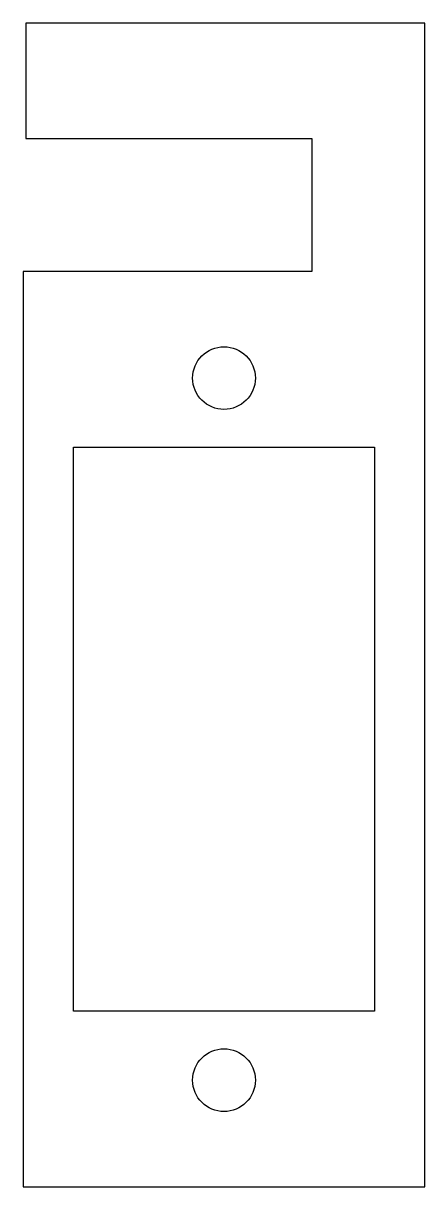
# Model space of a CAD drawing. Header units: millimetres. Extents: x 0 to 16, y 0 to 46.4.
import ezdxf

# ---------------------------------------------------------------- set-up
doc = ezdxf.new("R2010")
doc.units = ezdxf.units.MM
doc.layers.get('0').update_dxf_attribs({"linetype": 'CONTINUOUS'})

msp = doc.modelspace()

# ---------------------------------------------------------------- linework, layer by layer
for points in [[(0.1, 46.4), (0.1, 41.8), (11.5, 41.8), (11.5, 36.5), (0, 36.5), (0, 0), (16, 0), (16, 46.4)], [(2, 29.5), (14, 29.5), (14, 7), (2, 7)]]:
    msp.add_lwpolyline(points, close=True)
for centre in [(8, 32.25), (8, 4.25)]:
    msp.add_circle(centre, 1.25)

doc.saveas('drawing.dxf')
